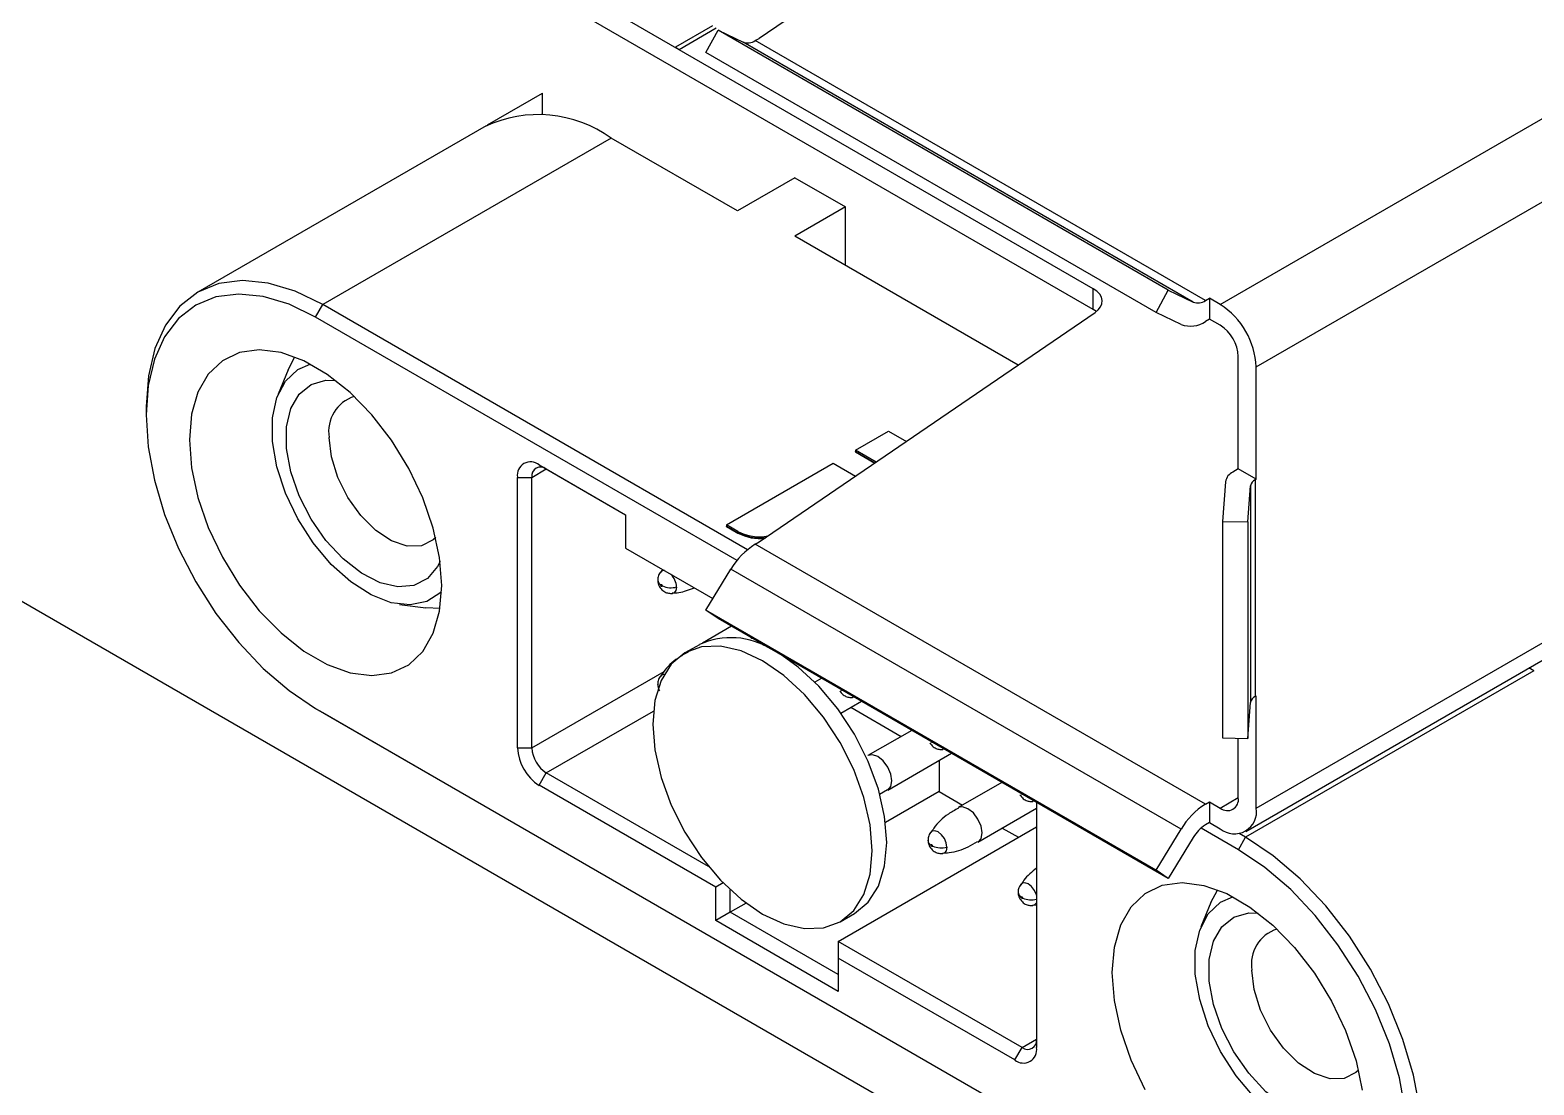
# Model space of a CAD drawing. Header units: millimetres. Extents: x 43 to 185, y 87 to 254.
# Drawn here: x 122.55 to 137.3, y 219.73 to 230.08 of the extents above; entities that cross this region are included whole.
import ezdxf

# ---------------------------------------------------------------- set-up
doc = ezdxf.new("R2010")
doc.units = ezdxf.units.MM

msp = doc.modelspace()

# ---------------------------------------------------------------- linework, layer by layer
at = {"color": 7, "linetype": 'Continuous', "lineweight": 25}
for p, q in [((135.36, 233.858), (129.705, 230)), ((132.981, 227.544), (124.816, 232.258)), ((132.981, 227.34), (124.816, 232.054)), ((134.227, 227.39), (142.005, 231.88)), ((134.58, 226.777), (142.358, 231.267)), ((129.246, 230.122), (128.882, 229.912)), ((128.918, 229.892), (129.281, 230.102)), ((129.181, 229.861), (129.301, 230.081)), ((133.717, 227.531), (129.301, 230.081)), ((129.301, 230.081), (129.546, 229.962)), ((133.962, 227.413), (129.546, 229.962)), ((129.666, 229.978), (129.705, 230)), ((134.081, 227.428), (129.666, 229.978)), ((128.882, 229.912), (128.918, 229.892)), ((133.597, 227.312), (129.181, 229.861)), ((127.04, 229.15), (127.58, 229.462)), ((127.58, 229.252), (127.58, 229.462)), ((127.027, 229.142), (124.199, 227.51)), ((128.252, 229.021), (125.424, 227.388)), ((129.49, 228.307), (128.252, 229.021)), ((130.055, 228.633), (129.49, 228.307)), ((130.055, 228.633), (130.55, 228.348)), ((130.55, 228.348), (130.053, 228.06)), ((130.55, 227.773), (130.55, 228.348)), ((132.245, 226.795), (130.053, 228.06)), ((132.981, 227.34), (132.981, 227.544)), ((133.597, 227.312), (133.717, 227.531)), ((133.717, 227.531), (133.962, 227.413)), ((125.353, 227.266), (125.424, 227.388)), ((129.589, 224.984), (125.424, 227.388)), ((129.705, 225.06), (132.998, 227.31)), ((133.012, 227.32), (132.981, 227.34)), ((133.842, 227.194), (133.597, 227.312)), ((134.081, 227.428), (134.12, 227.451)), ((134.12, 227.451), (134.12, 227.247)), ((134.227, 227.39), (134.12, 227.451)), ((129.487, 224.879), (125.353, 227.266)), ((134.12, 227.247), (134.081, 227.224)), ((134.227, 227.185), (134.12, 227.247)), ((134.403, 225.777), (134.403, 226.879)), ((134.58, 222.45), (142.358, 226.94)), ((125.084, 226.749), (124.986, 226.51)), ((134.58, 225.675), (134.58, 226.777)), ((118.848, 226.57), (147.839, 209.834)), ((134.477, 222.221), (142.255, 226.711)), ((123.691, 226.388), (123.691, 226.306)), ((130.648, 225.959), (130.974, 226.147)), ((130.974, 226.147), (131.148, 226.046)), ((129.383, 225.228), (130.429, 225.832)), ((130.429, 225.832), (130.649, 225.705)), ((130.85, 225.842), (130.648, 225.959)), ((130.648, 225.959), (130.648, 225.943)), ((130.648, 225.947), (130.84, 225.836)), ((130.648, 225.943), (130.648, 225.947)), ((130.837, 225.834), (130.648, 225.943)), ((130.648, 225.943), (130.837, 225.834)), ((127.333, 223.04), (127.333, 225.694)), ((127.333, 225.694), (127.474, 225.694)), ((127.474, 225.694), (127.616, 225.776)), ((127.474, 223.04), (127.474, 225.694)), ((127.545, 225.817), (128.394, 225.327)), ((127.545, 225.817), (127.616, 225.776)), ((127.616, 225.776), (128.394, 225.327)), ((134.403, 225.777), (134.35, 225.746)), ((134.58, 225.675), (134.403, 225.777)), ((134.277, 225.65), (134.248, 225.262)), ((134.498, 225.256), (134.524, 225.61)), ((134.524, 225.61), (134.524, 223.487)), ((134.568, 225.668), (134.58, 225.675)), ((134.568, 225.668), (134.568, 223.545)), ((128.394, 225.327), (128.394, 225)), ((134.248, 225.262), (134.248, 223.139)), ((134.248, 225.262), (134.498, 225.256)), ((134.498, 225.256), (134.498, 223.133)), ((129.496, 225.163), (129.383, 225.228)), ((129.383, 225.228), (129.383, 225.212)), ((129.383, 225.216), (129.496, 225.151)), ((129.383, 225.212), (129.383, 225.216)), ((129.496, 225.147), (129.383, 225.212)), ((129.383, 225.212), (129.496, 225.147)), ((129.496, 225.163), (129.496, 225.147)), ((129.496, 225.147), (129.496, 225.151)), ((128.394, 225), (129.251, 224.505)), ((128.394, 225), (128.394, 225)), ((128.394, 225), (129.251, 224.505)), ((129.666, 225.037), (129.705, 225.06)), ((134.081, 222.488), (129.666, 225.037)), ((128.733, 224.762), (128.732, 224.761)), ((128.757, 224.791), (128.736, 224.759)), ((129.181, 224.39), (129.426, 224.792)), ((133.842, 222.243), (129.426, 224.792)), ((128.853, 224.556), (128.851, 224.556)), ((126.177, 224.448), (126.433, 224.413)), ((126.574, 224.408), (126.433, 224.413)), ((133.597, 221.841), (129.181, 224.39)), ((129.301, 224.309), (129.181, 224.39)), ((129.433, 224.233), (129.149, 224.069)), ((133.717, 221.76), (129.301, 224.309)), ((129.118, 224.052), (128.976, 223.971)), ((129.75, 224.05), (129.741, 224.046)), ((129.823, 224.008), (129.823, 224.008)), ((127.474, 223.04), (128.772, 223.789)), ((137.303, 223.796), (134.475, 222.163)), ((137.303, 223.796), (137.254, 223.824)), ((128.733, 223.741), (128.732, 223.74)), ((130.317, 223.723), (130.251, 223.685)), ((130.506, 223.382), (130.707, 223.498)), ((130.634, 223.54), (130.618, 223.535)), ((134.498, 223.133), (134.524, 223.487)), ((134.568, 223.545), (134.58, 223.552)), ((134.58, 222.45), (134.58, 223.552)), ((125.353, 223.428), (134.404, 218.203)), ((125.353, 223.428), (125.424, 223.387)), ((125.424, 223.387), (134.475, 218.162)), ((127.616, 222.795), (128.667, 223.402)), ((130.604, 223.438), (131.098, 223.153)), ((131.201, 223.212), (130.771, 222.964)), ((127.333, 223.04), (127.474, 223.04)), ((131.518, 223.029), (131.502, 223.025)), ((134.248, 223.139), (134.498, 223.133)), ((134.403, 222.552), (134.403, 223.135)), ((130.966, 222.627), (131.591, 222.987)), ((131.47, 222.917), (131.47, 222.612)), ((127.545, 222.673), (127.616, 222.795)), ((129.208, 221.876), (127.616, 222.795)), ((129.278, 221.673), (127.545, 222.673)), ((130.884, 222.587), (130.962, 222.633)), ((131.47, 222.612), (130.942, 222.307)), ((131.47, 222.612), (131.699, 222.479)), ((132.085, 222.702), (131.655, 222.454)), ((131.85, 222.116), (132.424, 222.448)), ((132.402, 222.519), (132.386, 222.515)), ((132.387, 222.52), (132.424, 222.522)), ((132.424, 222.506), (132.424, 220.101)), ((134.081, 222.488), (134.12, 222.511)), ((134.12, 222.511), (134.12, 222.307)), ((134.12, 222.511), (134.227, 222.45)), ((134.227, 222.45), (134.403, 222.552)), ((134.12, 222.307), (134.081, 222.284)), ((134.12, 222.307), (134.227, 222.245)), ((130.48, 221.142), (132.424, 222.265)), ((131.385, 222.211), (131.384, 222.209)), ((132.089, 222.254), (132.247, 222.163)), ((133.597, 221.841), (133.842, 222.243)), ((133.962, 222.161), (133.717, 221.76)), ((134.404, 222.041), (134.038, 222.252)), ((134.404, 222.041), (134.475, 222.163)), ((134.475, 222.163), (134.413, 222.199)), ((131.504, 222.005), (131.502, 222.004)), ((129.351, 221.715), (129.278, 221.673)), ((133.717, 221.76), (133.597, 221.841)), ((129.278, 221.346), (129.278, 221.673)), ((129.419, 221.428), (129.419, 221.649)), ((132.269, 221.7), (132.268, 221.699)), ((129.419, 221.428), (129.278, 221.346)), ((129.575, 221.518), (129.419, 221.428)), ((130.48, 220.816), (129.419, 221.428)), ((130.498, 221.335), (130.639, 221.416)), ((132.388, 221.494), (132.386, 221.494)), ((132.387, 221.499), (132.424, 221.501)), ((134.135, 221.524), (134.037, 221.285)), ((130.48, 220.652), (129.278, 221.346)), ((130.48, 221.142), (130.48, 220.979)), ((132.283, 220.101), (130.48, 221.142)), ((130.48, 220.979), (130.48, 220.652)), ((132.212, 219.979), (130.48, 220.979)), ((132.212, 219.979), (132.283, 220.101)), ((132.283, 220.101), (132.424, 220.183))]:
    msp.add_line(p, q, dxfattribs=at)
at = {"color": 7, "linetype": 'Continuous', "lineweight": 25, "flags": 128}
for points in [[(125.424, 227.388), (125.153, 227.52), (124.888, 227.599), (124.637, 227.624), (124.405, 227.594), (124.199, 227.51), (124.022, 227.373), (123.88, 227.187), (123.776, 226.957), (123.713, 226.688), (123.691, 226.388)], [(125.353, 227.266), (125.093, 227.392), (124.84, 227.468), (124.599, 227.492), (124.376, 227.463), (124.178, 227.382), (124.009, 227.251), (123.872, 227.073), (123.773, 226.852), (123.712, 226.595), (123.691, 226.306), (123.712, 225.994), (123.773, 225.666), (123.872, 225.331), (124.009, 224.995), (124.178, 224.668), (124.376, 224.358), (124.599, 224.073), (124.84, 223.818), (125.093, 223.602), (125.353, 223.428)], [(132.998, 227.31), (133.03, 227.336), (133.053, 227.366), (133.066, 227.397), (133.069, 227.429), (133.062, 227.461), (133.044, 227.491), (133.017, 227.52), (132.981, 227.544)], [(124.116, 226.061), (124.137, 225.787), (124.199, 225.497), (124.301, 225.202), (124.439, 224.912), (124.607, 224.637), (124.801, 224.386), (125.014, 224.168), (125.239, 223.99), (125.467, 223.858), (125.692, 223.777), (125.905, 223.749), (126.099, 223.776), (126.268, 223.856), (126.405, 223.987), (126.507, 224.165), (126.569, 224.382), (126.59, 224.633), (126.569, 224.907), (126.507, 225.197), (126.405, 225.492), (126.268, 225.782), (126.099, 226.057), (125.905, 226.308), (125.692, 226.526), (125.467, 226.704), (125.239, 226.836), (125.014, 226.917), (124.801, 226.944), (124.607, 226.918), (124.439, 226.838), (124.301, 226.707), (124.199, 226.529), (124.137, 226.312), (124.116, 226.061)], [(125.084, 226.749), (125.147, 226.868), (125.15, 226.874)], [(126.589, 224.571), (126.582, 224.564), (126.445, 224.476), (126.28, 224.442), (126.095, 224.464), (125.898, 224.54), (125.699, 224.668), (125.507, 224.84), (125.33, 225.05), (125.178, 225.287), (125.058, 225.54), (124.974, 225.797), (124.931, 226.047), (124.931, 226.277), (124.974, 226.477), (125.058, 226.638), (125.178, 226.752), (125.299, 226.805)], [(126.575, 224.868), (126.55, 224.82), (126.45, 224.702), (126.317, 224.634), (126.159, 224.62), (125.985, 224.66), (125.802, 224.753), (125.623, 224.893), (125.455, 225.074), (125.309, 225.284), (125.191, 225.513), (125.109, 225.749), (125.067, 225.978), (125.067, 226.189), (125.109, 226.369), (125.191, 226.51), (125.309, 226.604), (125.455, 226.646), (125.549, 226.645)], [(126.531, 225.105), (126.505, 225.08), (126.391, 225.023), (126.252, 225.02), (126.099, 225.071), (125.943, 225.174), (125.796, 225.319), (125.669, 225.497), (125.57, 225.694), (125.508, 225.895), (125.486, 226.086)], [(128.777, 224.779), (128.774, 224.779), (128.746, 224.774), (128.733, 224.762)], [(128.754, 224.629), (128.754, 224.632), (128.752, 224.636), (128.75, 224.639), (128.747, 224.641), (128.744, 224.642), (128.742, 224.641), (128.741, 224.64), (128.74, 224.637)], [(128.754, 224.629), (128.754, 224.626), (128.752, 224.624), (128.75, 224.624), (128.747, 224.624), (128.744, 224.627), (128.742, 224.63), (128.741, 224.633), (128.74, 224.637)], [(128.894, 224.618), (128.888, 224.583), (128.869, 224.561), (128.853, 224.556)], [(129.637, 224.115), (129.636, 224.114), (129.634, 224.113), (129.631, 224.114), (129.628, 224.116), (129.626, 224.12), (129.625, 224.122)], [(129.737, 221.41), (129.947, 221.313), (130.149, 221.267), (130.335, 221.274), (130.498, 221.335), (130.632, 221.446), (130.731, 221.603), (130.793, 221.801), (130.813, 222.032), (130.793, 222.286), (130.731, 222.554), (130.632, 222.827), (130.498, 223.092), (130.335, 223.341), (130.149, 223.563), (129.947, 223.75), (129.737, 223.895), (129.527, 223.993), (129.325, 224.039), (129.139, 224.031), (128.976, 223.971), (128.842, 223.86), (128.743, 223.702), (128.682, 223.505), (128.661, 223.274), (128.682, 223.02), (128.743, 222.751), (128.842, 222.479), (128.976, 222.213), (129.139, 221.965), (129.325, 221.742), (129.527, 221.555), (129.737, 221.41)], [(130.639, 221.416), (130.639, 221.416), (130.773, 221.528), (130.873, 221.685), (130.934, 221.883), (130.955, 222.113), (130.934, 222.368), (130.873, 222.636), (130.773, 222.908), (130.639, 223.174), (130.476, 223.423), (130.29, 223.645), (130.088, 223.832), (129.929, 223.946)], [(128.771, 223.759), (128.746, 223.753), (128.733, 223.741)], [(130.521, 223.605), (130.52, 223.603), (130.518, 223.603), (130.515, 223.604), (130.512, 223.606), (130.51, 223.609), (130.509, 223.612)], [(131.405, 223.094), (131.404, 223.093), (131.402, 223.093), (131.399, 223.094), (131.396, 223.096), (131.394, 223.099), (131.393, 223.102)], [(131.006, 222.716), (130.996, 222.783), (130.966, 222.852), (130.921, 222.912), (130.868, 222.955), (130.815, 222.973), (130.771, 222.965)], [(130.965, 222.626), (130.966, 222.627), (130.996, 222.661), (131.006, 222.716)], [(132.289, 222.584), (132.288, 222.583), (132.285, 222.583), (132.283, 222.583), (132.28, 222.586), (132.278, 222.589), (132.276, 222.591)], [(131.89, 222.206), (131.88, 222.273), (131.85, 222.341), (131.805, 222.402), (131.752, 222.444), (131.699, 222.463), (131.655, 222.454)], [(131.546, 222.066), (131.539, 222.108), (131.521, 222.152), (131.492, 222.189), (131.459, 222.216), (131.426, 222.228), (131.398, 222.222), (131.385, 222.211)], [(131.849, 222.116), (131.85, 222.116), (131.88, 222.151), (131.89, 222.206)], [(134.475, 218.162), (134.746, 218.03), (135.01, 217.951), (135.261, 217.926), (135.493, 217.956), (135.7, 218.041), (135.876, 218.178), (136.018, 218.363), (136.122, 218.593), (136.186, 218.862), (136.207, 219.163), (136.186, 219.488), (136.122, 219.83), (136.018, 220.18), (135.876, 220.53), (135.7, 220.87), (135.493, 221.193), (135.261, 221.491), (135.01, 221.756), (134.746, 221.982), (134.475, 222.163)], [(131.406, 222.077), (131.405, 222.081), (131.404, 222.084), (131.402, 222.087), (131.399, 222.089), (131.396, 222.09), (131.394, 222.09), (131.392, 222.088), (131.392, 222.085)], [(131.406, 222.077), (131.405, 222.074), (131.404, 222.073), (131.402, 222.072), (131.399, 222.073), (131.396, 222.075), (131.394, 222.078), (131.392, 222.082), (131.392, 222.085)], [(131.546, 222.066), (131.539, 222.032), (131.521, 222.01), (131.504, 222.005)], [(134.404, 218.203), (134.664, 218.077), (134.918, 218.001), (135.158, 217.977), (135.381, 218.006), (135.579, 218.087), (135.748, 218.218), (135.885, 218.396), (135.984, 218.617), (136.045, 218.874), (136.066, 219.163), (136.045, 219.475), (135.984, 219.803), (135.885, 220.138), (135.748, 220.474), (135.579, 220.8), (135.381, 221.11), (135.158, 221.396), (134.918, 221.65), (134.664, 221.867), (134.404, 222.041)], [(132.424, 221.595), (132.423, 221.598), (132.404, 221.641), (132.376, 221.679), (132.343, 221.706), (132.31, 221.717), (132.282, 221.712), (132.269, 221.7)], [(133.49, 219.687), (133.352, 219.977), (133.25, 220.272), (133.188, 220.562), (133.167, 220.836), (133.188, 221.087), (133.25, 221.304), (133.352, 221.482), (133.49, 221.613), (133.658, 221.693), (133.852, 221.719), (134.065, 221.692), (134.29, 221.611), (134.518, 221.479), (134.743, 221.301), (134.956, 221.083), (135.15, 220.832), (135.319, 220.557), (135.456, 220.267), (135.558, 219.972), (135.62, 219.682)], [(132.29, 221.567), (132.289, 221.57), (132.288, 221.574), (132.285, 221.577), (132.283, 221.579), (132.28, 221.58), (132.278, 221.58), (132.276, 221.578), (132.276, 221.575)], [(132.29, 221.567), (132.289, 221.564), (132.288, 221.562), (132.285, 221.562), (132.283, 221.563), (132.28, 221.565), (132.278, 221.568), (132.276, 221.572), (132.276, 221.575)], [(135.64, 219.346), (135.633, 219.339), (135.496, 219.251), (135.331, 219.217), (135.146, 219.239), (134.949, 219.315), (134.75, 219.443), (134.558, 219.615), (134.381, 219.825), (134.229, 220.062), (134.109, 220.315), (134.025, 220.572), (133.982, 220.822), (133.982, 221.052), (134.025, 221.252), (134.109, 221.413), (134.229, 221.527), (134.35, 221.58)], [(134.135, 221.524), (134.198, 221.643), (134.201, 221.649)], [(132.424, 221.523), (132.423, 221.521), (132.404, 221.5), (132.388, 221.494)], [(135.626, 219.643), (135.601, 219.595), (135.501, 219.477), (135.368, 219.409), (135.21, 219.395), (135.035, 219.435), (134.853, 219.528), (134.674, 219.668), (134.506, 219.849), (134.36, 220.059), (134.242, 220.288), (134.16, 220.524), (134.118, 220.753), (134.118, 220.964), (134.16, 221.144), (134.242, 221.285), (134.36, 221.379), (134.506, 221.421), (134.6, 221.42)], [(135.582, 219.88), (135.556, 219.855), (135.442, 219.798), (135.303, 219.795), (135.15, 219.846), (134.994, 219.949), (134.847, 220.094), (134.719, 220.272), (134.621, 220.469), (134.559, 220.67), (134.537, 220.861)]]:
    msp.add_lwpolyline(points, dxfattribs=at)
at = {"color": 7, "linetype": 'Continuous', "lineweight": 25}
for centre, radius, start, end in [((129.591, 230.084), 0.129, 249.5153, 305.0156), ((127.537, 228.028), 1.224, 54.235, 115.2463), ((134.007, 227.534), 0.129, 249.5153, 305.0156), ((133.812, 226.742), 0.768, 2.6055, 57.3945), ((133.933, 227.436), 0.259, 249.5153, 305.0156), ((134.02, 226.862), 0.384, 2.6055, 57.3945), ((125.844, 226.143), 0.363, 108.0088, 189.0549), ((127.462, 225.715), 0.131, 50.7967, 189.214), ((127.561, 225.708), 0.0873, 50.7967, 189.214), ((134.405, 225.629), 0.129, 114.9776, 170.4758), ((134.601, 225.598), 0.0777, 114.9776, 170.4758), ((129.708, 225.573), 0.462, 242.6838, 280.3973), ((129.707, 225.558), 0.459, 242.6457, 277.7311), ((129.705, 225.545), 0.45, 242.3139, 277.2119), ((129.706, 225.551), 0.456, 242.5468, 276.9791), ((130.041, 224.433), 0.711, 121.822, 149.709), ((128.771, 224.691), 0.0624, 184.9862, 240.5246), ((128.701, 224.607), 0.193, 3.0811, 44.8865), ((128.84, 224.818), 0.207, 245.6978, 285.2878), ((129.429, 223.375), 0.746, 57.6846, 114.676), ((128.757, 223.666), 0.0488, 181.054, 214.6145), ((134.601, 223.475), 0.0777, 114.9776, 170.4758), ((127.794, 223.061), 0.461, 182.6055, 237.3945), ((127.781, 223.054), 0.307, 182.6055, 237.3945), ((134.456, 221.884), 0.711, 121.822, 149.709), ((134.296, 222.534), 0.109, 230.7967, 9.214), ((134.365, 222.415), 0.218, 230.7967, 9.214), ((134.269, 221.982), 0.356, 121.822, 149.709), ((131.422, 222.14), 0.0624, 184.9862, 240.5246), ((131.491, 222.266), 0.207, 245.6978, 285.2878), ((132.306, 221.629), 0.0624, 184.9862, 240.5246), ((132.375, 221.756), 0.207, 245.7053, 283.6748), ((134.895, 220.918), 0.363, 108.0088, 189.0549), ((132.295, 220.08), 0.131, 230.7967, 9.214), ((132.338, 220.169), 0.0873, 230.7967, 9.214)]:
    msp.add_arc(centre, radius, start, end, dxfattribs=at)
for points, knots in [([(128.734, 224.762), (128.729, 224.755), (128.717, 224.736), (128.708, 224.708), (128.709, 224.69), (128.71, 224.686)], [0, 0, 0, 0, 0.304518, 0.859141, 1, 1, 1, 1]), ([(128.71, 224.686), (128.709, 224.679), (128.709, 224.656), (128.719, 224.635), (128.726, 224.621)], [0, 0, 0, 0, 0.305044, 1, 1, 1, 1]), ([(128.726, 224.621), (128.736, 224.607), (128.751, 224.587), (128.783, 224.567), (128.814, 224.555), (128.84, 224.556), (128.853, 224.556)], [0, 0, 0, 0, 0.33603, 0.489898, 0.745004, 1, 1, 1, 1]), ([(128.852, 224.561), (128.873, 224.561), (128.945, 224.563), (129.018, 224.591), (129.069, 224.61)], [0, 0, 0, 0, 0.2955368, 1, 1, 1, 1]), ([(129.007, 223.979), (128.973, 223.961), (128.88, 223.911), (128.788, 223.822), (128.746, 223.754), (128.736, 223.739)], [0, 0, 0, 0, 0.306434, 0.849765, 1, 1, 1, 1]), ([(128.734, 223.742), (128.729, 223.735), (128.717, 223.715), (128.708, 223.688), (128.709, 223.669), (128.71, 223.665)], [0, 0, 0, 0, 0.3045184, 0.8591408, 1, 1, 1, 1]), ([(128.71, 223.665), (128.709, 223.658), (128.709, 223.635), (128.719, 223.614), (128.726, 223.6)], [0, 0, 0, 0, 0.305044, 1, 1, 1, 1]), ([(130.494, 223.6), (130.504, 223.586), (130.519, 223.566), (130.55, 223.546), (130.582, 223.535), (130.608, 223.535), (130.621, 223.536)], [0, 0, 0, 0, 0.33603, 0.489898, 0.745004, 1, 1, 1, 1]), ([(131.378, 223.09), (131.388, 223.076), (131.402, 223.056), (131.434, 223.036), (131.466, 223.024), (131.492, 223.025), (131.504, 223.025)], [0, 0, 0, 0, 0.33603, 0.489898, 0.745004, 1, 1, 1, 1]), ([(131.658, 222.448), (131.625, 222.43), (131.532, 222.38), (131.44, 222.291), (131.397, 222.223), (131.388, 222.208)], [0, 0, 0, 0, 0.306434, 0.849765, 1, 1, 1, 1]), ([(132.262, 222.579), (132.272, 222.566), (132.286, 222.546), (132.318, 222.526), (132.35, 222.514), (132.376, 222.515), (132.388, 222.515)], [0, 0, 0, 0, 0.33603, 0.489898, 0.745004, 1, 1, 1, 1]), ([(131.385, 222.211), (131.381, 222.204), (131.368, 222.184), (131.36, 222.157), (131.361, 222.138), (131.361, 222.134)], [0, 0, 0, 0, 0.304518, 0.859141, 1, 1, 1, 1]), ([(131.361, 222.134), (131.361, 222.127), (131.361, 222.104), (131.371, 222.084), (131.378, 222.069)], [0, 0, 0, 0, 0.305044, 1, 1, 1, 1]), ([(131.378, 222.069), (131.388, 222.055), (131.402, 222.035), (131.434, 222.016), (131.466, 222.004), (131.492, 222.004), (131.504, 222.005)], [0, 0, 0, 0, 0.33603, 0.489898, 0.745004, 1, 1, 1, 1]), ([(131.503, 222.009), (131.525, 222.01), (131.608, 222.013), (131.731, 222.05), (131.816, 222.104), (131.846, 222.122)], [0, 0, 0, 0, 0.182773, 0.715375, 1, 1, 1, 1]), ([(132.424, 221.862), (132.379, 221.824), (132.319, 221.774), (132.281, 221.713), (132.272, 221.698)], [0, 0, 0, 0, 0.757379, 1, 1, 1, 1]), ([(132.269, 221.701), (132.265, 221.694), (132.252, 221.674), (132.244, 221.647), (132.245, 221.628), (132.245, 221.624)], [0, 0, 0, 0, 0.304518, 0.859141, 1, 1, 1, 1]), ([(132.245, 221.624), (132.245, 221.617), (132.245, 221.594), (132.255, 221.573), (132.262, 221.559)], [0, 0, 0, 0, 0.305044, 1, 1, 1, 1]), ([(132.262, 221.559), (132.272, 221.545), (132.286, 221.525), (132.318, 221.505), (132.35, 221.494), (132.376, 221.494), (132.388, 221.494)], [0, 0, 0, 0, 0.33603, 0.489898, 0.745004, 1, 1, 1, 1])]:
    msp.add_open_spline(points, degree=3, knots=knots, dxfattribs=at)

doc.saveas('drawing.dxf')
